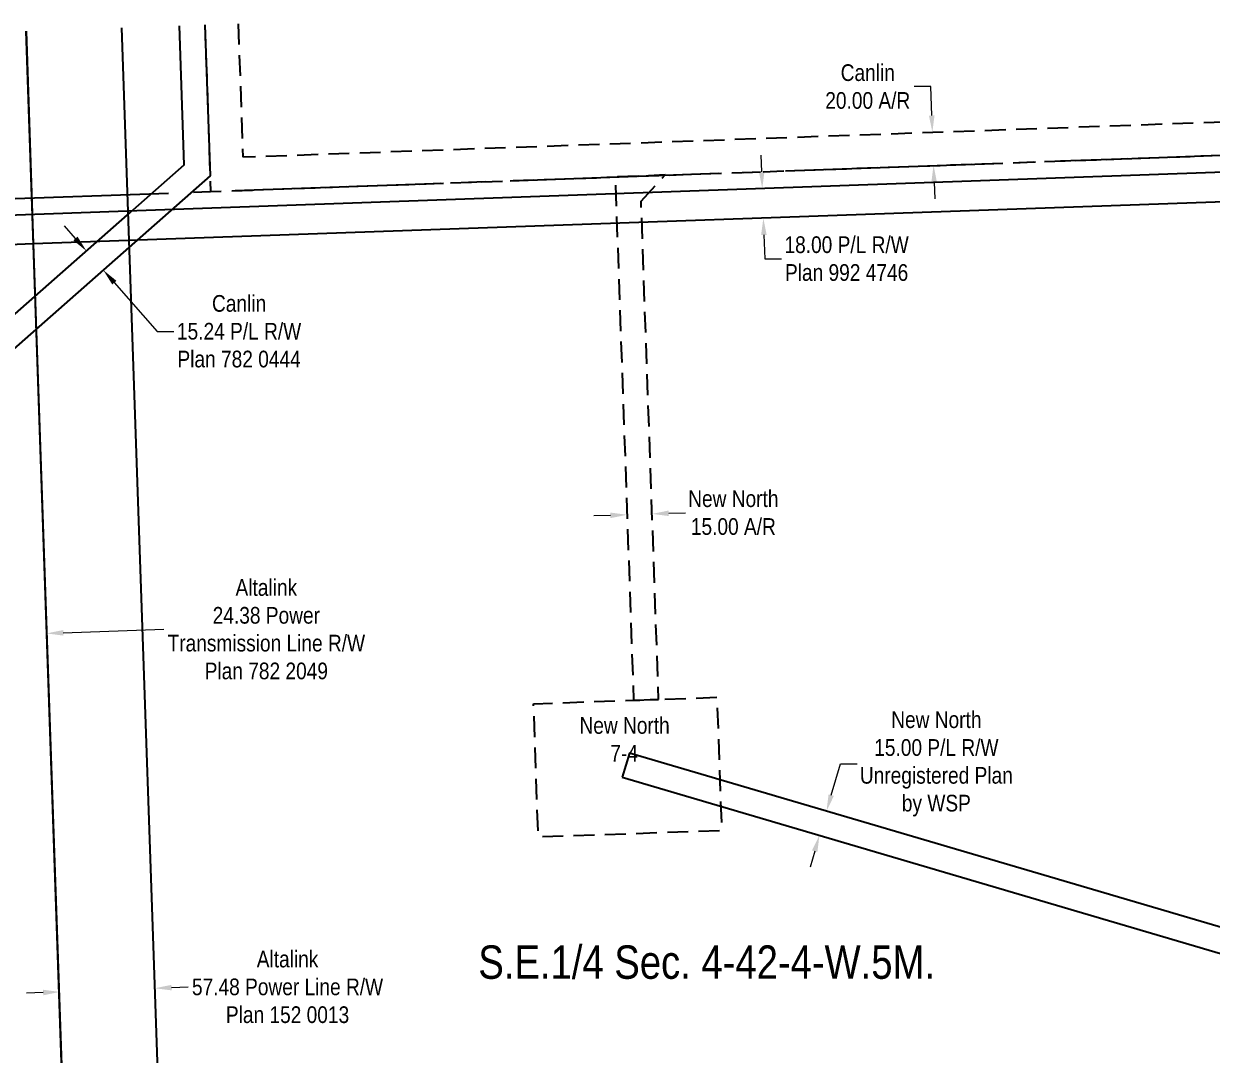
# Model space of a CAD drawing. Extents: x 665644 to 688844, y 5825051 to 5844826.
# Drawn here: x 668201 to 668913, y 5828904 to 5829521 of the extents above; entities that cross this region are included whole.
import ezdxf
from ezdxf.enums import TextEntityAlignment as Align

# ---------------------------------------------------------------- set-up
doc = ezdxf.new("R2010")
doc.units = 0
doc.header["$LTSCALE"] = 5
doc.header["$PDSIZE"] = 0.5
doc.linetypes.add('foc-ACCESSROAD', pattern=[3.75, 2.5, -1.25])
doc.linetypes.add('foc-QUARTERLINE', pattern=[33, 25, -3, 2, -3])
doc.layers.get('Defpoints').update_dxf_attribs({"color": 9})
for name, color, linetype in [('C-SYMBOL', 7, 'Continuous'), ('F-AR', 190, 'foc-ACCESSROAD'), ('F-RW', 190, 'Continuous'), ('F-WS', 190, 'foc-ACCESSROAD'), ('L-QSEC', 8, 'foc-QUARTERLINE')]:
    doc.layers.add(name, color=color, linetype=linetype)
for name, color, linetype, lineweight in [('F-AR-T', 190, 'Continuous', 9), ('F-RW-T', 190, 'Continuous', 9), ('F-WS-T', 190, 'Continuous', 9)]:
    doc.layers.add(name, color=color, linetype=linetype, lineweight=lineweight)
doc.styles.add('175L', font='ARIALN.TTF', dxfattribs={"height": 20})
doc.styles.add('80CG', font='ARIALN.TTF', dxfattribs={"height": 10})
doc.dimstyles.new('Compass 5 000', dxfattribs={"dimscale": 5, "dimtxt": 9, "dimasz": 2, "dimexe": 0.2, "dimexo": 0.0625, "dimgap": 0.5, "dimtad": 0, "dimtih": 1, "dimtoh": 1, "dimzin": 0, "dimdsep": 46, "dimtxsty": '80CG', "dimcen": 0.1, "dimse1": 1, "dimse2": 1, "dimclrd": 256, "dimclrt": 256, "dimaunit": 1, "dimadec": 4, "dimazin": 0, "dimtfac": 0.06, "dimtofl": 0, "dimtmove": 0, "dimatfit": 1, "dimfxl": 0.2, "dimtolj": 1, "dimtzin": 0, "dimlwd": -1, "dimarcsym": 0})

# ---------------------------------------------------------------- blocks, each defined once
blk = doc.blocks.new('*D2258')
at = {"layer": 'Defpoints', "color": 0, "transparency": 16777216}
for p in [(668577.47, 5829227.34), (668562.94, 5829213.61), (668577.93, 5829214.14)]:
    blk.add_point(p, dxfattribs=at)
at = {"layer": 'F-AR-T', "transparency": 16777216}
for p, q in [((668587.46, 5829227.69), (668597.45, 5829228.05)), ((668552.48, 5829226.46), (668542.49, 5829226.11))]:
    blk.add_line(p, q, dxfattribs=at)
for points in [[(668552.42, 5829228.13), (668552.54, 5829224.8), (668562.48, 5829226.82)], [(668587.4, 5829229.36), (668587.52, 5829226.03), (668577.47, 5829227.34)]]:
    blk.add_solid(points, dxfattribs=at)
at = {"layer": 'F-AR-T', "transparency": 16777216, "insert": (668626.18, 5829228.05), "char_height": 10, "attachment_point": 5, "style": '80CG'}
blk.add_mtext('\\A1;New North\\P15.00 A/R', dxfattribs=at)
blk = doc.blocks.new('*D2259')
at = {"layer": 'Defpoints', "color": 0, "transparency": 16777216}
for p in [(668745.48, 5829456.07), (668696.5, 5829454.31), (668697.21, 5829434.43)]:
    blk.add_point(p, dxfattribs=at)
at = {"layer": 'F-AR-T', "transparency": 16777216}
for p, q in [((668744.5, 5829483.38), (668734.5, 5829483.38)), ((668745.12, 5829466.06), (668744.5, 5829483.38)), ((668746.55, 5829426.19), (668746.91, 5829416.2))]:
    blk.add_line(p, q, dxfattribs=at)
for points in [[(668746.78, 5829466.12), (668743.45, 5829466), (668745.48, 5829456.07)], [(668748.22, 5829426.25), (668744.88, 5829426.13), (668746.19, 5829436.18)]]:
    blk.add_solid(points, dxfattribs=at)
at = {"layer": 'F-AR-T', "transparency": 16777216, "insert": (668706.76, 5829483.38), "char_height": 10, "attachment_point": 5, "style": '80CG'}
blk.add_mtext('\\A1;Canlin\\P20.00 A/R', dxfattribs=at)
blk = doc.blocks.new('*D2272')
at = {"layer": 'Defpoints', "color": 0, "transparency": 16777216}
for p in [(668214.53, 5829155.71), (668193.93, 5829044.72), (668218.37, 5829045.57)]:
    blk.add_point(p, dxfattribs=at)
at = {"layer": 'F-RW-T', "transparency": 16777216}
for p, q in [((668224.52, 5829156.06), (668284.71, 5829158.16)), ((668180.09, 5829154.51), (668170.1, 5829154.16))]:
    blk.add_line(p, q, dxfattribs=at)
for points in [[(668224.47, 5829157.73), (668224.58, 5829154.4), (668214.53, 5829155.71)], [(668180.03, 5829156.18), (668180.15, 5829152.85), (668190.08, 5829154.86)]]:
    blk.add_solid(points, dxfattribs=at)
at = {"layer": 'F-RW-T', "transparency": 16777216, "insert": (668346.22, 5829158.16), "char_height": 10, "attachment_point": 5, "style": '80CG'}
blk.add_mtext('\\A1;Altalink\\P24.38 Power \\PTransmission Line R/W\\PPlan 782 2049', dxfattribs=at)
blk = doc.blocks.new('*D2339')
at = {"layer": 'Defpoints', "color": 0, "transparency": 16777216}
for p in [(668608.1, 5829421.18), (668608.72, 5829403.26), (668644.15, 5829404.5)]:
    blk.add_point(p, dxfattribs=at)
at = {"layer": 'F-RW-T', "transparency": 16777216}
for p, q in [((668643.17, 5829432.41), (668642.83, 5829442.4)), ((668644.5, 5829394.51), (668645, 5829380.27)), ((668645, 5829380.27), (668655, 5829380.27))]:
    blk.add_line(p, q, dxfattribs=at)
for points in [[(668644.84, 5829432.47), (668641.51, 5829432.35), (668643.52, 5829422.42)], [(668646.16, 5829394.57), (668642.83, 5829394.45), (668644.15, 5829404.5)]]:
    blk.add_solid(points, dxfattribs=at)
at = {"layer": 'F-RW-T', "transparency": 16777216, "insert": (668694.08, 5829380.27), "char_height": 10, "attachment_point": 5, "style": '80CG'}
blk.add_mtext('\\A1;18.00 P/L R/W\\PPlan 992 4746', dxfattribs=at)
blk = doc.blocks.new('*D2340')
at = {"layer": 'Defpoints', "color": 0, "transparency": 16777216}
for p in [(668348.87, 5829482.21), (668358.96, 5829470.75), (668238.39, 5829384.89)]:
    blk.add_point(p, dxfattribs=at)
at = {"layer": 'F-RW-T', "transparency": 16777216}
for p, q in [((668231.78, 5829392.4), (668225.17, 5829399.9)), ((668255.1, 5829365.93), (668280.81, 5829336.74)), ((668280.81, 5829336.74), (668290.81, 5829336.74))]:
    blk.add_line(p, q, dxfattribs=at)
for points in [[(668233.04, 5829393.5), (668230.53, 5829391.29), (668238.39, 5829384.89)], [(668256.35, 5829367.03), (668253.85, 5829364.83), (668248.49, 5829373.44)]]:
    blk.add_solid(points, dxfattribs=at)
at = {"layer": 'F-RW-T', "transparency": 16777216, "insert": (668329.89, 5829336.74), "char_height": 10, "attachment_point": 5, "style": '80CG'}
blk.add_mtext('\\A1;Canlin\\P15.24 P/L R/W\\PPlan 782 0444', dxfattribs=at)
blk = doc.blocks.new('*D2347')
at = {"layer": 'Defpoints', "color": 0, "transparency": 16777216}
for p in [(668222.04, 5828950.51), (668279.05, 5828952.7), (668279.42, 5828943.06)]:
    blk.add_point(p, dxfattribs=at)
at = {"layer": 'F-RW-T', "transparency": 16777216}
for p, q in [((668289.42, 5828943.44), (668299.41, 5828943.83)), ((668212.42, 5828940.49), (668202.42, 5828940.11))]:
    blk.add_line(p, q, dxfattribs=at)
for points in [[(668289.35, 5828945.11), (668289.48, 5828941.78), (668279.42, 5828943.06)], [(668212.35, 5828942.16), (668212.48, 5828938.83), (668222.41, 5828940.88)]]:
    blk.add_solid(points, dxfattribs=at)
at = {"layer": 'F-RW-T', "transparency": 16777216, "insert": (668358.94, 5828943.83), "char_height": 10, "attachment_point": 5, "style": '80CG'}
blk.add_mtext('\\A1;Altalink\\P57.48 Power Line R/W\\PPlan 152 0013', dxfattribs=at)
blk = doc.blocks.new('*D2376')
at = {"layer": 'Defpoints', "color": 0, "transparency": 16777216}
for p in [(668677.79, 5829034.8), (668787.61, 5829018.07), (668783.37, 5829003.69)]:
    blk.add_point(p, dxfattribs=at)
at = {"layer": 'F-RW-T', "transparency": 16777216}
for p, q in [((668684.85, 5829058.78), (668690.37, 5829077.5)), ((668690.37, 5829077.5), (668700.37, 5829077.5)), ((668674.96, 5829025.2), (668672.14, 5829015.61))]:
    blk.add_line(p, q, dxfattribs=at)
for points in [[(668683.26, 5829059.25), (668686.45, 5829058.31), (668682.03, 5829049.18)], [(668673.36, 5829025.67), (668676.56, 5829024.73), (668677.79, 5829034.8)]]:
    blk.add_solid(points, dxfattribs=at)
at = {"layer": 'F-RW-T', "transparency": 16777216, "insert": (668747.88, 5829077.5), "char_height": 10, "attachment_point": 5, "style": '80CG'}
blk.add_mtext('\\A1;New North\\P15.00 P/L R/W\\PUnregistered Plan\\Pby WSP', dxfattribs=at)

msp = doc.modelspace()

# ---------------------------------------------------------------- linework, layer by layer
at = {"layer": 'F-AR', "flags": 128}
for points in [[(668309.405, 5829520.35), (668312.838, 5829420.539), (668965.044, 5829443.932)], [(668329.392, 5829521.072), (668332.138, 5829441.245), (668964.327, 5829463.919)]]:
    msp.add_lwpolyline(points, dxfattribs=at)
msp.add_lwpolyline([(668570.872, 5829414.785), (668585.329, 5829430.455), (668570.345, 5829429.775), (668555.354, 5829429.238), (668566.387, 5829115.665), (668581.378, 5829116.192)], close=True, dxfattribs=at)
at = {"layer": 'F-RW', "flags": 128}
for points in [[(668309.405, 5829520.35), (668312.517, 5829429.874), (668263.719, 5829386.893), (667592.804, 5828795.962), (667600.07, 5828596.585), (667584.872, 5828596.044), (667577.314, 5828802.684), (668207.517, 5829357.707), (668263.044, 5829406.584)], [(668263.044, 5829406.584), (668297.052, 5829436.519), (668294.195, 5829519.8)], [(668202.189, 5829516.567), (668206.543, 5829389.277), (668233.059, 5828618.841), (668208.429, 5828617.976)], [(668233.059, 5828618.841), (668202.189, 5829516.567)], [(668290.505, 5828620.816), (668259.635, 5829518.542)]]:
    msp.add_lwpolyline(points, dxfattribs=at)
for points in [[(668262.962, 5829408.965), (668965.367, 5829433.93), (668965.95, 5829415.928), (668263.571, 5829391.205), (668206.543, 5829389.277), (668163.502, 5829387.449), (667361.351, 5829359.413), (667360.728, 5829377.393), (668162.875, 5829405.286)], [(668559.614, 5829069.616), (668937.249, 5828958.347), (668982.004, 5828959.896), (668981.479, 5828974.887), (668979.512, 5828974.819), (668939.159, 5828973.422), (668563.853, 5829084.005)]]:
    msp.add_lwpolyline(points, close=True, dxfattribs=at)
at = {"layer": 'F-WS', "flags": 128}
msp.add_lwpolyline([(668566.387, 5829115.665), (668616.346, 5829117.422), (668619.158, 5829037.488), (668509.249, 5829033.621), (668506.436, 5829113.555)], close=True, dxfattribs=at)
at = {"layer": 'L-QSEC', "flags": 128}
msp.add_lwpolyline([(668162.692, 5829415.144), (668865.107, 5829440.385), (668965.044, 5829443.932)], dxfattribs=at)

# ---------------------------------------------------------------- texts
at = {"layer": 'C-SYMBOL', "color": 3, "style": '175L'}
msp.add_text('S.E.1/4 Sec. 4-42-4-W.5M.', height=20, dxfattribs=at).set_placement((668610.19, 5828942.726), align=Align.BOTTOM_CENTER)
at = {"layer": 'F-WS-T', "insert": (668527.231, 5829105.568), "char_height": 10, "attachment_point": 1, "style": '175L'}
msp.add_mtext_dynamic_manual_height_columns('\\pi6.7304;New North\\P\\pi25.226;7-4', width=65.91653, gutter_width=100, heights=[0], dxfattribs=at)

# ---------------------------------------------------------------- dimensions: what is measured, and where the dimension line sits
at = {"layer": 'F-AR-T'}
dim = msp.add_linear_dim(base=(668745.478, 5829456.07), p1=(668697.209, 5829434.426), p2=(668696.496, 5829454.313), angle=92.054136, text='Canlin\\P20.00 A/R', dimstyle='Compass 5 000', dxfattribs=at)
dim.commit()
dim.dimension.update_dxf_attribs({"geometry": '*D2259', "text_midpoint": (668706.763, 5829483.376), "dimtype": 161})
dim = msp.add_aligned_dim(p1=(668562.941, 5829213.615), p2=(668577.932, 5829214.142), distance=13.209, text='New North\\P15.00 A/R', dimstyle='Compass 5 000', dxfattribs=at)
dim.commit()
dim.dimension.update_dxf_attribs({"geometry": '*D2258', "text_midpoint": (668626.183, 5829228.046)})
at = {"layer": 'F-RW-T', "color": 3}
for base, p1, p2, angle, text, picture, middle in [((668238.395, 5829384.893), (668358.962, 5829470.753), (668348.87, 5829482.21), 131.376659, 'Canlin\\P15.24 P/L R/W\\PPlan 782 0444', '*D2340', (668329.895, 5829336.744)), ((668644.15, 5829404.502), (668608.096, 5829421.178), (668608.722, 5829403.264), 272.001731, '18.00 P/L R/W\\PPlan 992 4746', '*D2339', (668694.083, 5829380.268)), ((668214.53, 5829155.714), (668193.928, 5829044.718), (668218.374, 5829045.571), 1.999165, 'Altalink\\P24.38 Power \\PTransmission Line R/W\\PPlan 782 2049', '*D2272', (668346.224, 5829158.164))]:
    dim = msp.add_linear_dim(base=base, p1=p1, p2=p2, angle=angle, text=text, dimstyle='Compass 5 000', dxfattribs=at)
    dim.commit()
    dim.dimension.update_dxf_attribs({"geometry": picture, "text_midpoint": middle, "dimtype": 161})
at = {"layer": 'F-RW-T'}
dim = msp.add_linear_dim(base=(668677.789, 5829034.796), p1=(668787.611, 5829018.075), p2=(668783.371, 5829003.686), angle=253.582524, text='New North\\P15.00 P/L R/W\\PUnregistered Plan\\Pby WSP', dimstyle='Compass 5 000', dxfattribs=at)
dim.commit()
dim.dimension.update_dxf_attribs({"geometry": '*D2376', "text_midpoint": (668747.876, 5829077.502), "dimtype": 161})
at = {"layer": 'F-RW-T', "color": 3}
dim = msp.add_aligned_dim(p1=(668222.039, 5828950.51), p2=(668279.055, 5828952.695), distance=-9.64, text='Altalink\\P57.48 Power Line R/W\\PPlan 152 0013', dimstyle='Compass 5 000', dxfattribs=at)
dim.commit()
dim.dimension.update_dxf_attribs({"geometry": '*D2347', "text_midpoint": (668358.935, 5828943.828)})

doc.saveas('drawing.dxf')
